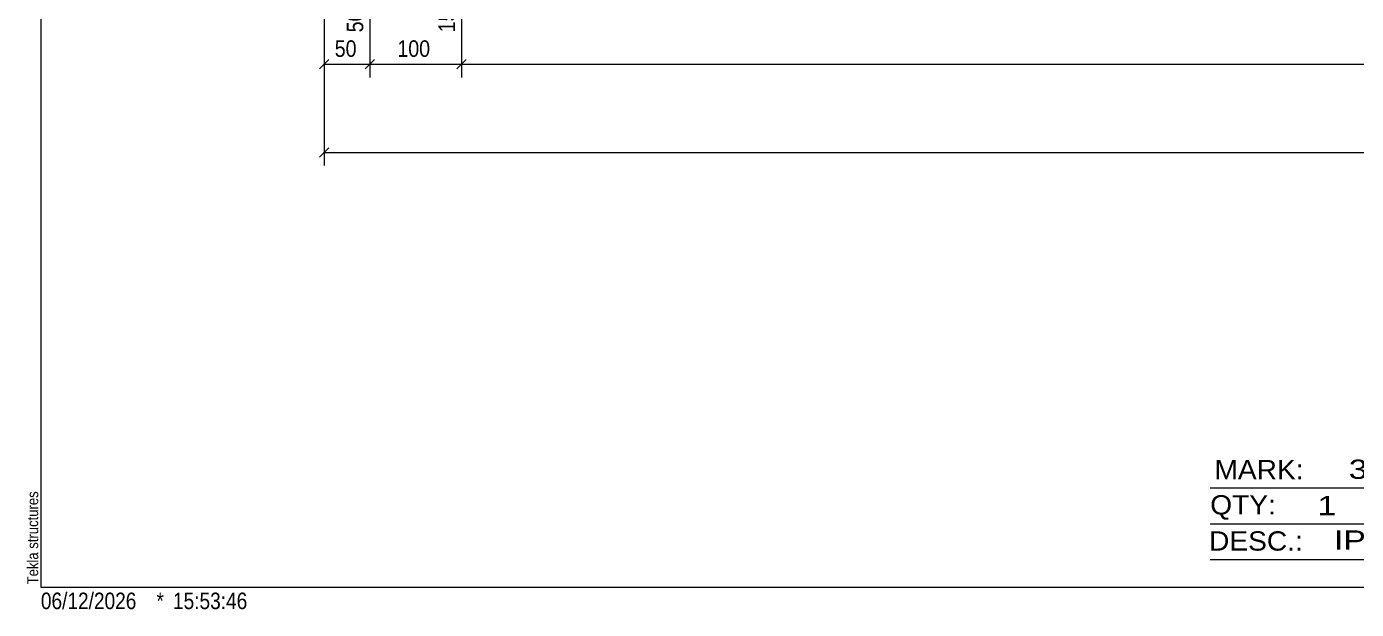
# Model space of a CAD drawing. Header units: millimetres. Extents: x 2 to 825, y 1 to 579.
# Drawn here: x 2.4 to 244.1, y 1 to 106.8 of the extents above; entities that cross this region are included whole.
import ezdxf

# ---------------------------------------------------------------- set-up
doc = ezdxf.new("R2010")
doc.units = ezdxf.units.MM
doc.linetypes.add('XKITLINE00', pattern=[0])
for name, color, linetype, lineweight in [('Dimensions', 7, 'Continuous', 0), ('DrawingSheet', 5, 'Continuous', 0), ('OtherObjectType', 7, 'Continuous', 0)]:
    doc.layers.add(name, color=color, linetype=linetype, lineweight=lineweight)
doc.styles.add('ARIAL', font='ARIAL.TTF')
doc.styles.add('ARIAL_NARROW', font='ARIALN.TTF')

# ---------------------------------------------------------------- blocks, each defined once
blk = doc.blocks.new('*A58')
at = {"layer": 'DrawingSheet', "color": 5, "linetype": 'XKITLINE00', "lineweight": 0}
for p, q in [((5, 579), (5, 5)), ((5, 5), (825, 5))]:
    blk.add_line(p, q, dxfattribs=at)
at = {"layer": 'DrawingSheet', "color": 5, "style": 'ARIAL', "width": 0.85}
blk.add_text('Tekla structures', height=2, rotation=90, dxfattribs=at).set_placement((4.5, 5.5))
blk = doc.blocks.new('*A62')
at = {"layer": 'OtherObjectType', "color": 6, "linetype": 'XKITLINE00', "lineweight": 0}
for p, q in [((217.5, 23), (267.5, 23)), ((217.5, 16.5), (267.5, 16.5)), ((217.5, 10), (267.5, 10))]:
    blk.add_line(p, q, dxfattribs=at)
at = {"layer": 'OtherObjectType', "color": 6, "style": 'ARIAL_NARROW'}
for s, width, p in [('MARK:', 1.275, (218.27, 24.58)), ('3-R3', 1.525501, (242.69, 24.65)), ('QTY:', 1.275, (217.5, 18.19)), ('1', 1.525501, (236.99, 18.05)), ('DESC.:', 1.275, (217.29, 11.63)), ('IPE350-J', 1.525501, (240, 11.79))]:
    blk.add_text(s, height=3.5, dxfattribs=dict(at, width=width)).set_placement(p)
blk = doc.blocks.new('*A65')
at = {"layer": 'OtherObjectType', "color": 7, "style": 'ARIAL_NARROW', "width": 1.008832}
for s, p in [('06/12/2026', (4.99, 1)), ('*', (26, 1)), ('15:53:46', (29, 1))]:
    blk.add_text(s, height=3, dxfattribs=at).set_placement(p)
blk = doc.blocks.new('*A92')
at = {"layer": 'Dimensions', "color": 7, "linetype": 'XKITLINE00', "lineweight": 0}
for p, q in [((56.45, 156.1), (56.45, 81.53)), ((57.3, 84.78), (55.6, 83.08)), ((56.45, 83.93), (646.48, 83.93))]:
    blk.add_line(p, q, dxfattribs=at)
at = {"layer": 'Dimensions', "color": 3}
blk.add_point((56.45, 83.93), dxfattribs=at)
blk = doc.blocks.new('*A94')
at = {"layer": 'Dimensions', "color": 7, "linetype": 'XKITLINE00', "lineweight": 0}
for p, q in [((64.78, 167.77), (64.78, 97.53)), ((56.45, 156.1), (56.45, 97.53)), ((57.3, 100.78), (55.6, 99.08)), ((56.45, 99.93), (64.78, 99.93)), ((65.63, 100.78), (63.93, 99.08))]:
    blk.add_line(p, q, dxfattribs=at)
at = {"layer": 'Dimensions', "color": 3}
for p in [(56.45, 99.93), (64.78, 99.93)]:
    blk.add_point(p, dxfattribs=at)
at = {"layer": 'Dimensions', "color": 3, "style": 'ARIAL', "width": 0.85}
blk.add_text('50', height=3, rotation=90.0002, dxfattribs=at).set_placement((63.58, 105.73))
blk.add_text('50', height=3, dxfattribs=at).set_placement((58.39, 101.28))
blk = doc.blocks.new('*A95')
at = {"layer": 'Dimensions', "color": 7, "linetype": 'XKITLINE00', "lineweight": 0}
for p, q in [((64.78, 167.77), (64.78, 97.53)), ((81.45, 167.77), (81.45, 97.53)), ((65.63, 100.78), (63.93, 99.08)), ((64.78, 99.93), (81.45, 99.93)), ((82.3, 100.78), (80.6, 99.08))]:
    blk.add_line(p, q, dxfattribs=at)
at = {"layer": 'Dimensions', "color": 3}
for p in [(64.78, 99.93), (81.45, 99.93)]:
    blk.add_point(p, dxfattribs=at)
at = {"layer": 'Dimensions', "color": 3, "style": 'ARIAL', "width": 0.85}
blk.add_text('150', height=3, rotation=90.0002, dxfattribs=at).set_placement((80.25, 105.73))
blk.add_text('100', height=3, dxfattribs=at).set_placement((69.78, 101.28))
blk = doc.blocks.new('*A96')
at = {"layer": 'Dimensions', "color": 7, "linetype": 'XKITLINE00', "lineweight": 0}
for p, q in [((81.45, 167.77), (81.45, 97.53)), ((82.3, 100.78), (80.6, 99.08)), ((81.45, 99.93), (655.13, 99.93))]:
    blk.add_line(p, q, dxfattribs=at)
at = {"layer": 'Dimensions', "color": 3}
blk.add_point((81.45, 99.93), dxfattribs=at)

msp = doc.modelspace()

# ---------------------------------------------------------------- block references
at = {"lineweight": 0}
for name in ['*A58', '*A96', '*A94', '*A95', '*A92', '*A62', '*A65']:
    msp.add_blockref(name, (0, 0), dxfattribs=at)

doc.saveas('drawing.dxf')
